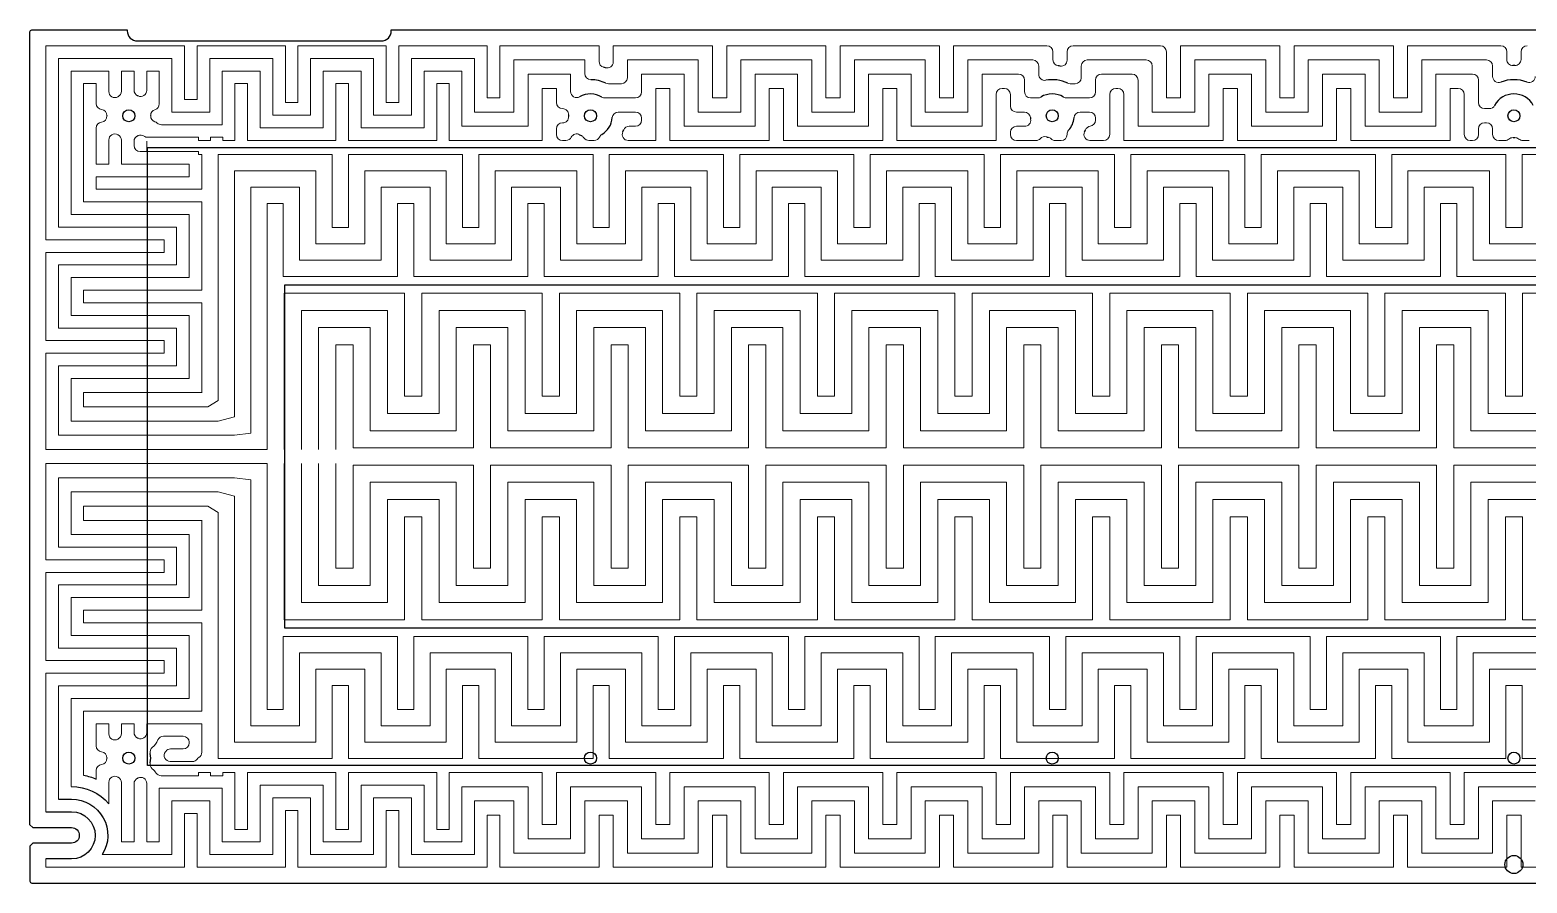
# Model space of a CAD drawing. Header units: millimetres. Extents: x -2003 to 8583, y -2734 to 1824.
# Drawn here: x 2247 to 2992, y 1179 to 1604 of the extents above; entities that cross this region are included whole.
import ezdxf

# ---------------------------------------------------------------- set-up
doc = ezdxf.new("R2010")
doc.units = ezdxf.units.MM
doc.layers.add('参照', color=6, linetype='Continuous', lineweight=9)
doc.layers.add('发热区', color=2, linetype='Continuous')

msp = doc.modelspace()

# ---------------------------------------------------------------- linework, layer by layer
at = {"color": 7, "linetype": 'Continuous', "lineweight": 25}
for p, q in [((2426.544, 1604.178), (3545.044, 1604.178)), ((2246.544, 1208.256), (2246.544, 1603.178)), ((2246.544, 1208.256), (2248.022, 1206.778)), ((2248.022, 1199.078), (2246.544, 1197.6)), ((2246.544, 1197.6), (2246.544, 1180.178)), ((2247.544, 1179.178), (3724.044, 1179.178))]:
    msp.add_line(p, q, dxfattribs=at)
for points in [[(2246.544, 1603.178, -0.4142136), (2247.544, 1604.178), (2295.044, 1604.178), (2295.044, 1603.678, 0.4142136), (2300.044, 1598.678), (2421.544, 1598.678, 0.4142136), (2426.544, 1603.678), (2426.544, 1604.178)], [(2273.285, 1232.926, -0.0539731), (2279.566, 1230.948)], [(2267.004, 1227.238), (2267.294, 1227.238, -0.220538), (2285.847, 1218.636, -0.220538)], [(2260.723, 1220.958), (2267.294, 1220.958, -0.5893633), (2282.575, 1193.359, -0.5893633)], [(2254.442, 1214.678), (2267.294, 1214.678, -1), (2267.294, 1191.178), (2254.442, 1191.178)], [(2248.022, 1206.778), (2267.294, 1206.778, -1), (2267.294, 1199.078), (2248.022, 1199.078)]]:
    msp.add_lwpolyline(points, format="xyb", dxfattribs=at)
for centre, radius in [((2295.794, 1561.428), 3), ((2525.794, 1561.428), 3), ((2755.794, 1561.428), 3), ((2985.794, 1561.428), 3), ((2295.794, 1241.428), 3), ((2525.794, 1241.428), 3), ((2755.794, 1241.428), 3), ((2985.794, 1241.428), 3), ((2985.794, 1188.428), 4.5)]:
    msp.add_circle(centre, radius, dxfattribs=at)
for centre, radius, start, end in [((2525.794, 1561.428), 25.04, 72.78783, 75.055262), ((2755.794, 1561.428), 25.04, 80.940423, 83.140347), ((2985.794, 1561.428), 25.04, 88.910637, 91.089363), ((2525.794, 1561.428), 17.97, 64.679855, 89.549236), ((2755.794, 1561.428), 17.97, 64.655484, 100.210224), ((2985.794, 1561.428), 17.97, 68.753079, 111.246921), ((2295.794, 1561.428), 10.9, 118.654672, 119.983676), ((2295.794, 1561.428), 10.9, 64.898219, 66.171288), ((2525.794, 1561.428), 10.9, 58.767357, 119.768035), ((2755.794, 1561.428), 10.9, 58.737031, 121.262969), ((2985.794, 1561.428), 10.9, 28.034725, 151.965275), ((2295.794, 1561.428), 10.9, 179.42062, 180.57938), ((2295.794, 1561.428), 10.9, 359.42062, 0.57938), ((2525.794, 1561.428), 10.9, 177.802057, 182.197943), ((2525.794, 1561.428), 10.9, 301.347499, 355.111394), ((2755.794, 1561.428), 10.9, 184.888606, 189.318511), ((2755.794, 1561.428), 10.9, 318.529451, 355.111394), ((2295.794, 1561.428), 10.9, 240.016324, 241.345328), ((2295.794, 1561.428), 10.9, 293.828712, 295.101781), ((2525.794, 1561.428), 10.9, 240.231965, 245.178928), ((2525.794, 1561.428), 17.97, 333.62163, 336.830428), ((2755.794, 1561.428), 17.97, 333.62163, 336.970666), ((2755.794, 1561.428), 10.9, 254.48915, 259.00537), ((2985.794, 1561.428), 10.9, 267.802057, 272.197943), ((2295.794, 1241.428), 10.9, 118.654672, 119.983676), ((2295.794, 1241.428), 10.9, 64.898219, 66.171288), ((2295.794, 1241.428), 10.9, 179.42062, 180.57938), ((2295.794, 1241.428), 10.9, 347.529978, 12.470022), ((2295.794, 1241.428), 10.9, 240.016324, 241.345328), ((2295.794, 1241.428), 10.9, 293.828712, 295.101781), ((2247.544, 1180.178), 1, 180, 270)]:
    msp.add_arc(centre, radius, start, end, dxfattribs=at)
at = {"layer": '参照'}
for p, q in [((2480.562, 1570.31), (2480.562, 1596.278)), ((2480.562, 1596.278), (2530.025, 1596.278)), ((2480.562, 1596.278), (2530.025, 1596.278)), ((2530.025, 1588.52), (2530.025, 1596.278)), ((2537.091, 1596.278), (2537.091, 1588.212)), ((2537.091, 1596.278), (2586.554, 1596.278)), ((2586.554, 1596.278), (2586.554, 1570.31)), ((2593.621, 1570.31), (2593.621, 1596.278)), ((2593.621, 1596.278), (2643.084, 1596.278)), ((2643.084, 1596.278), (2643.084, 1570.31)), ((2650.15, 1570.31), (2650.15, 1596.278)), ((2650.15, 1596.278), (2699.613, 1596.278)), ((2699.613, 1596.278), (2699.613, 1570.31)), ((2706.68, 1570.31), (2706.68, 1596.278)), ((2706.68, 1596.278), (2753.143, 1596.278)), ((2766.209, 1596.278), (2809.672, 1596.278)), ((2819.739, 1570.31), (2819.739, 1596.278)), ((2819.739, 1596.278), (2869.202, 1596.278)), ((2869.202, 1596.278), (2869.202, 1570.31)), ((2876.268, 1570.31), (2876.268, 1596.278)), ((2876.268, 1596.278), (2925.731, 1596.278)), ((2925.731, 1596.278), (2925.731, 1570.31)), ((2932.797, 1570.31), (2932.797, 1596.278)), ((2932.797, 1596.278), (2979.261, 1596.278)), ((2487.628, 1563.244), (2487.628, 1589.212)), ((2487.628, 1589.212), (2522.959, 1589.212)), ((2487.628, 1589.212), (2522.959, 1589.212)), ((2522.959, 1582.397), (2522.959, 1589.212)), ((2544.157, 1589.212), (2544.157, 1580.384)), ((2544.157, 1589.212), (2579.488, 1589.212)), ((2579.488, 1589.212), (2579.488, 1563.244)), ((2600.687, 1563.244), (2600.687, 1589.212)), ((2600.687, 1589.212), (2636.018, 1589.212)), ((2636.018, 1589.212), (2636.018, 1563.244)), ((2657.216, 1563.244), (2657.216, 1589.212)), ((2657.216, 1589.212), (2692.547, 1589.212)), ((2692.547, 1589.212), (2692.547, 1563.244)), ((2713.746, 1563.244), (2713.746, 1589.212)), ((2713.746, 1589.212), (2746.077, 1589.212)), ((2756.143, 1589.267), (2756.143, 1593.278)), ((2763.209, 1593.278), (2763.209, 1589.118)), ((2773.275, 1589.212), (2802.606, 1589.212)), ((2812.672, 1593.278), (2812.672, 1570.31)), ((2826.805, 1563.244), (2826.805, 1589.212)), ((2826.805, 1589.212), (2862.136, 1589.212)), ((2862.136, 1589.212), (2862.136, 1563.244)), ((2883.334, 1563.244), (2883.334, 1589.212)), ((2883.334, 1589.212), (2918.665, 1589.212)), ((2918.665, 1589.212), (2918.665, 1563.244)), ((2939.864, 1563.244), (2939.864, 1589.212)), ((2939.864, 1589.212), (2972.195, 1589.212)), ((2982.261, 1593.278), (2982.261, 1589.463)), ((2989.327, 1589.463), (2989.327, 1593.278)), ((2494.694, 1556.177), (2494.694, 1582.146)), ((2494.694, 1582.146), (2515.893, 1582.146)), ((2494.694, 1582.146), (2515.893, 1582.146)), ((2515.893, 1573.494), (2515.893, 1582.146)), ((2551.224, 1582.146), (2551.224, 1573.314)), ((2551.224, 1582.146), (2572.422, 1582.146)), ((2572.422, 1582.146), (2572.422, 1556.177)), ((2607.753, 1556.177), (2607.753, 1582.146)), ((2607.753, 1582.146), (2628.952, 1582.146)), ((2628.952, 1582.146), (2628.952, 1556.177)), ((2664.283, 1556.177), (2664.283, 1582.146)), ((2664.283, 1582.146), (2685.481, 1582.146)), ((2685.481, 1582.146), (2685.481, 1556.177)), ((2720.812, 1556.177), (2720.812, 1582.146)), ((2720.812, 1582.146), (2739.011, 1582.146)), ((2749.077, 1582.066), (2749.077, 1586.212)), ((2770.275, 1586.212), (2770.275, 1580.38)), ((2780.341, 1582.146), (2795.54, 1582.146)), ((2805.606, 1586.212), (2805.606, 1563.244)), ((2833.871, 1556.177), (2833.871, 1582.146)), ((2833.871, 1582.146), (2855.069, 1582.146)), ((2855.069, 1582.146), (2855.069, 1556.177)), ((2890.4, 1556.177), (2890.4, 1582.146)), ((2890.4, 1582.146), (2911.599, 1582.146)), ((2911.599, 1582.146), (2911.599, 1556.177)), ((2946.93, 1556.177), (2946.93, 1582.146)), ((2946.93, 1582.146), (2965.128, 1582.146)), ((2975.195, 1586.212), (2975.195, 1580.973)), ((2501.76, 1549.111), (2501.76, 1575.08)), ((2501.76, 1575.08), (2508.826, 1575.08)), ((2501.76, 1575.08), (2508.826, 1575.08)), ((2508.826, 1567.961), (2508.826, 1575.08)), ((2541.157, 1577.384), (2534.762, 1577.384)), ((2558.29, 1575.08), (2565.356, 1575.08)), ((2558.29, 1575.08), (2558.29, 1549.111)), ((2565.356, 1575.08), (2565.356, 1549.111)), ((2614.819, 1549.111), (2614.819, 1575.08)), ((2614.819, 1575.08), (2621.885, 1575.08)), ((2621.885, 1575.08), (2621.885, 1549.111)), ((2671.349, 1549.111), (2671.349, 1575.08)), ((2671.349, 1575.08), (2678.415, 1575.08)), ((2678.415, 1575.08), (2678.415, 1549.111)), ((2730.878, 1575.08), (2731.944, 1575.08)), ((2742.011, 1573.31), (2742.011, 1579.146)), ((2767.275, 1577.38), (2764.77, 1577.38)), ((2777.341, 1579.146), (2777.341, 1573.31)), ((2787.408, 1575.08), (2788.474, 1575.08)), ((2798.54, 1579.146), (2798.54, 1556.177)), ((2840.937, 1549.111), (2840.937, 1575.08)), ((2840.937, 1575.08), (2848.003, 1575.08)), ((2848.003, 1575.08), (2848.003, 1549.111)), ((2897.467, 1549.111), (2897.467, 1575.08)), ((2897.467, 1575.08), (2904.533, 1575.08)), ((2904.533, 1575.08), (2904.533, 1549.111)), ((2953.996, 1549.111), (2953.996, 1575.08)), ((2953.996, 1575.08), (2958.062, 1575.08)), ((2968.128, 1579.146), (2968.128, 1567.961)), ((2474.281, 1570.31), (2480.562, 1570.31)), ((2548.224, 1570.314), (2533.001, 1570.314)), ((2586.554, 1570.31), (2593.621, 1570.31)), ((2643.084, 1570.31), (2650.15, 1570.31)), ((2699.613, 1570.31), (2706.68, 1570.31)), ((2727.878, 1549.111), (2727.878, 1572.08)), ((2734.944, 1566.244), (2734.944, 1572.08)), ((2748.58, 1570.31), (2745.011, 1570.31)), ((2774.341, 1570.31), (2763.007, 1570.31)), ((2784.408, 1572.08), (2784.408, 1552.111)), ((2791.474, 1572.08), (2791.474, 1549.111)), ((2812.672, 1570.31), (2819.739, 1570.31)), ((2869.202, 1570.31), (2876.268, 1570.31)), ((2925.731, 1570.31), (2932.797, 1570.31)), ((2961.062, 1572.08), (2961.062, 1552.111)), ((2468, 1563.244), (2487.628, 1563.244)), ((2511.904, 1564.961), (2511.826, 1564.961)), ((2548.224, 1563.244), (2539.643, 1563.244)), ((2551.224, 1560.244), (2551.224, 1559.177)), ((2579.488, 1563.244), (2600.687, 1563.244)), ((2636.018, 1563.244), (2657.216, 1563.244)), ((2692.547, 1563.244), (2713.746, 1563.244)), ((2741.944, 1563.244), (2737.944, 1563.244)), ((2774.341, 1563.244), (2769.643, 1563.244)), ((2777.341, 1560.244), (2777.341, 1559.177)), ((2805.606, 1563.244), (2826.805, 1563.244)), ((2862.136, 1563.244), (2883.334, 1563.244)), ((2918.665, 1563.244), (2939.864, 1563.244)), ((2971.128, 1564.961), (2973.525, 1564.961)), ((2461.718, 1556.177), (2494.694, 1556.177)), ((2508.826, 1552.111), (2508.826, 1554.895)), ((2511.904, 1557.895), (2511.826, 1557.895)), ((2548.224, 1556.177), (2545.073, 1556.177)), ((2572.422, 1556.177), (2607.753, 1556.177)), ((2628.952, 1556.177), (2664.283, 1556.177)), ((2685.481, 1556.177), (2720.812, 1556.177)), ((2734.944, 1552.111), (2734.944, 1553.177)), ((2742.077, 1556.177), (2737.944, 1556.177)), ((2763.209, 1552.223), (2763.209, 1552.111)), ((2798.54, 1556.177), (2833.871, 1556.177)), ((2855.069, 1556.177), (2890.4, 1556.177)), ((2911.599, 1556.177), (2946.93, 1556.177)), ((2968.128, 1554.895), (2968.128, 1552.111)), ((2971.128, 1557.895), (2972.195, 1557.895)), ((2975.195, 1554.895), (2975.195, 1552.111)), ((2455.437, 1549.111), (2501.76, 1549.111)), ((2513.559, 1549.111), (2511.826, 1549.111)), ((2527.596, 1549.111), (2524.97, 1549.111)), ((2544.58, 1549.111), (2558.29, 1549.111)), ((2565.356, 1549.111), (2614.819, 1549.111)), ((2621.885, 1549.111), (2671.349, 1549.111)), ((2678.415, 1549.111), (2727.878, 1549.111)), ((2747.675, 1549.111), (2737.944, 1549.111)), ((2760.209, 1549.111), (2757.298, 1549.111)), ((2781.408, 1549.111), (2774.58, 1549.111)), ((2791.474, 1549.111), (2840.937, 1549.111)), ((2848.003, 1549.111), (2897.467, 1549.111)), ((2904.533, 1549.111), (2953.996, 1549.111)), ((2964.062, 1549.111), (2965.128, 1549.111)), ((2978.195, 1549.111), (2981.376, 1549.111)), ((2990.211, 1549.111), (2993.393, 1549.111)), ((2304.691, 1254.015), (2304.691, 1258.576))]:
    msp.add_line(p, q, dxfattribs=at)
at = {"layer": '参照', "color": 3}
for p, q in [((2317.253, 1589.997), (2260.723, 1589.997)), ((2260.723, 1589.997), (2260.723, 1505.936)), ((2317.253, 1563.255), (2317.253, 1589.997)), ((2367.502, 1589.997), (2336.096, 1589.997)), ((2336.096, 1589.997), (2336.096, 1563.255)), ((2367.502, 1561.673), (2367.502, 1589.997)), ((2417.751, 1589.997), (2386.345, 1589.997)), ((2386.345, 1589.997), (2386.345, 1561.673)), ((2417.751, 1561.673), (2417.751, 1589.997)), ((2468, 1589.997), (2436.594, 1589.997)), ((2436.594, 1589.997), (2436.594, 1561.673)), ((2468, 1563.244), (2468, 1589.997)), ((2267.004, 1512.218), (2267.004, 1583.716)), ((2267.004, 1583.716), (2285.847, 1583.716)), ((2285.847, 1583.716), (2285.847, 1573.468)), ((2292.128, 1573.626), (2292.128, 1583.716)), ((2292.128, 1583.716), (2298.41, 1583.716)), ((2298.41, 1574.143), (2298.41, 1583.716)), ((2304.691, 1583.716), (2304.691, 1574.015)), ((2304.691, 1583.716), (2310.972, 1583.716)), ((2310.972, 1583.716), (2310.972, 1567.316)), ((2342.377, 1556.974), (2342.377, 1583.716)), ((2342.377, 1583.716), (2361.221, 1583.716)), ((2361.221, 1583.716), (2361.221, 1555.392)), ((2392.626, 1555.392), (2392.626, 1583.716)), ((2392.626, 1583.716), (2411.47, 1583.716)), ((2411.47, 1583.716), (2411.47, 1555.392)), ((2442.875, 1555.392), (2442.875, 1583.716)), ((2442.875, 1583.716), (2461.718, 1583.716)), ((2461.718, 1583.716), (2461.718, 1556.177)), ((2273.285, 1518.499), (2273.285, 1577.435)), ((2273.285, 1577.435), (2279.566, 1577.435)), ((2279.566, 1577.435), (2279.566, 1567.531)), ((2348.658, 1549.111), (2348.658, 1577.435)), ((2348.658, 1577.435), (2354.94, 1577.435)), ((2354.94, 1577.435), (2354.94, 1549.111)), ((2398.907, 1549.111), (2398.907, 1577.435)), ((2398.907, 1577.435), (2405.188, 1577.435)), ((2405.188, 1577.435), (2405.188, 1549.111)), ((2449.156, 1549.111), (2449.156, 1577.435)), ((2449.156, 1577.435), (2455.437, 1577.435)), ((2455.437, 1577.435), (2455.437, 1549.111)), ((2336.096, 1563.255), (2317.253, 1563.255)), ((2386.345, 1561.673), (2367.502, 1561.673)), ((2436.594, 1561.673), (2417.751, 1561.673)), ((2279.566, 1555.325), (2279.566, 1537.342)), ((2312.013, 1556.974), (2342.377, 1556.974)), ((2361.221, 1555.392), (2392.626, 1555.392)), ((2411.47, 1555.392), (2442.875, 1555.392)), ((2285.847, 1549.388), (2285.847, 1537.342)), ((2292.128, 1537.342), (2292.128, 1549.23)), ((2298.41, 1546.623), (2298.41, 1548.713)), ((2304.691, 1548.841), (2304.691, 1543.623)), ((2305.22, 1550.693), (2330.441, 1550.693)), ((2330.441, 1550.693), (2330.441, 1549.111)), ((2330.441, 1549.111), (2336.514, 1549.111)), ((2336.514, 1549.111), (2336.514, 1550.693)), ((2336.514, 1550.693), (2342.586, 1550.693)), ((2342.586, 1550.693), (2342.586, 1549.111)), ((2342.586, 1549.111), (2348.658, 1549.111)), ((2354.94, 1549.111), (2398.907, 1549.111)), ((2405.188, 1549.111), (2449.156, 1549.111)), ((2285.847, 1537.342), (2279.566, 1537.342)), ((2325.891, 1537.342), (2292.128, 1537.342)), ((2330.441, 1543.623), (2301.41, 1543.623)), ((2325.891, 1531.061), (2325.891, 1537.342)), ((2330.441, 1542.045), (2330.441, 1543.623)), ((2332.172, 1542.045), (2330.441, 1542.045)), ((2332.172, 1524.78), (2332.172, 1542.045)), ((2279.566, 1531.061), (2279.566, 1524.78)), ((2279.566, 1531.061), (2325.891, 1531.061)), ((2279.566, 1524.78), (2332.172, 1524.78)), ((2332.172, 1518.499), (2273.285, 1518.499)), ((2332.172, 1474.531), (2332.172, 1518.499)), ((2325.891, 1512.218), (2267.004, 1512.218)), ((2325.891, 1480.812), (2325.891, 1512.218)), ((2260.723, 1505.936), (2319.61, 1505.936)), ((2319.61, 1505.936), (2319.61, 1487.093)), ((2319.61, 1487.093), (2260.723, 1487.093)), ((2260.723, 1487.093), (2260.723, 1455.688)), ((2267.004, 1461.969), (2267.004, 1480.812)), ((2267.004, 1480.812), (2325.891, 1480.812)), ((2273.285, 1468.25), (2273.285, 1474.531)), ((2273.285, 1474.531), (2332.172, 1474.531)), ((2325.891, 1461.969), (2267.004, 1461.969)), ((2332.172, 1468.25), (2273.285, 1468.25)), ((2325.891, 1430.563), (2325.891, 1461.969)), ((2332.172, 1423.436), (2332.172, 1468.25)), ((2260.723, 1455.688), (2319.61, 1455.688)), ((2319.61, 1455.688), (2319.61, 1436.844)), ((2319.61, 1436.844), (2260.723, 1436.844)), ((2260.723, 1436.844), (2260.723, 1402.283)), ((2267.004, 1409.353), (2267.004, 1430.563)), ((2267.004, 1430.563), (2325.891, 1430.563)), ((2260.723, 1402.283), (2348.411, 1402.283)), ((2340.291, 1409.353), (2267.004, 1409.353)), ((2260.723, 1346.512), (2260.723, 1381.073)), ((2260.723, 1381.073), (2348.411, 1381.073)), ((2340.291, 1374.003), (2267.004, 1374.003)), ((2267.004, 1374.003), (2267.004, 1352.793)), ((2332.172, 1359.921), (2332.172, 1315.106)), ((2267.004, 1352.793), (2325.891, 1352.793)), ((2325.891, 1352.793), (2325.891, 1321.388)), ((2319.61, 1346.512), (2260.723, 1346.512)), ((2319.61, 1327.669), (2319.61, 1346.512)), ((2260.723, 1296.263), (2260.723, 1327.669)), ((2260.723, 1327.669), (2319.61, 1327.669)), ((2325.891, 1321.388), (2267.004, 1321.388)), ((2267.004, 1321.388), (2267.004, 1302.544)), ((2332.172, 1315.106), (2273.285, 1315.106)), ((2273.285, 1315.106), (2273.285, 1308.825)), ((2273.285, 1308.825), (2332.172, 1308.825)), ((2332.172, 1308.825), (2332.172, 1264.858)), ((2267.004, 1302.544), (2325.891, 1302.544)), ((2325.891, 1302.544), (2325.891, 1271.139)), ((2319.61, 1296.263), (2260.723, 1296.263)), ((2319.61, 1277.42), (2319.61, 1296.263)), ((2260.723, 1220.958), (2260.723, 1277.42)), ((2260.723, 1277.42), (2319.61, 1277.42)), ((2325.891, 1271.139), (2267.004, 1271.139)), ((2267.004, 1271.139), (2267.004, 1227.238)), ((2332.172, 1264.858), (2273.285, 1264.858)), ((2273.285, 1264.858), (2273.285, 1232.926)), ((2279.566, 1247.531), (2279.566, 1258.576)), ((2279.566, 1258.576), (2285.847, 1258.576)), ((2285.847, 1253.468), (2285.847, 1258.576)), ((2292.128, 1258.576), (2298.41, 1258.576)), ((2292.128, 1258.576), (2292.128, 1253.626)), ((2298.41, 1258.576), (2298.41, 1254.143)), ((2304.691, 1258.576), (2332.172, 1258.576)), ((2332.172, 1258.576), (2332.172, 1244.311)), ((2313.027, 1252.295), (2322.891, 1252.295)), ((2322.891, 1246.014), (2316.639, 1246.014)), ((2325.891, 1249.295), (2325.891, 1249.014)), ((2327.441, 1239.733), (2316.428, 1239.733)), ((2279.566, 1230.948), (2279.566, 1235.325)), ((2311.901, 1232.663), (2330.441, 1232.663)), ((2330.441, 1232.663), (2330.441, 1234.245)), ((2330.441, 1234.245), (2336.514, 1234.245)), ((2336.514, 1234.245), (2336.514, 1232.663)), ((2336.514, 1232.663), (2342.586, 1232.663)), ((2342.586, 1232.663), (2342.586, 1234.245)), ((2342.586, 1234.245), (2348.658, 1234.245)), ((2348.658, 1234.245), (2348.658, 1205.921)), ((2354.94, 1205.921), (2354.94, 1234.245)), ((2354.94, 1234.245), (2398.907, 1234.245)), ((2398.907, 1234.245), (2398.907, 1205.921)), ((2405.188, 1205.921), (2405.188, 1234.245)), ((2405.188, 1234.245), (2449.156, 1234.245)), ((2449.156, 1234.245), (2449.156, 1205.921)), ((2455.437, 1205.921), (2455.437, 1234.245)), ((2285.847, 1218.636), (2285.847, 1229.388)), ((2292.128, 1229.23), (2292.128, 1199.64)), ((2298.41, 1228.713), (2298.41, 1199.64)), ((2304.691, 1199.64), (2304.691, 1228.841)), ((2310.972, 1199.64), (2310.972, 1226.382)), ((2310.972, 1226.382), (2342.377, 1226.382)), ((2342.377, 1226.382), (2342.377, 1199.64)), ((2361.221, 1199.64), (2361.221, 1227.964)), ((2361.221, 1227.964), (2392.626, 1227.964)), ((2392.626, 1227.964), (2392.626, 1199.64)), ((2411.47, 1199.64), (2411.47, 1227.964)), ((2411.47, 1227.964), (2442.875, 1227.964)), ((2442.875, 1227.964), (2442.875, 1199.64)), ((2461.718, 1199.64), (2461.718, 1227.179)), ((2336.096, 1220.101), (2317.253, 1220.101)), ((2317.253, 1220.101), (2317.253, 1193.359)), ((2336.096, 1193.359), (2336.096, 1220.101)), ((2386.345, 1221.683), (2367.502, 1221.683)), ((2367.502, 1221.683), (2367.502, 1193.359)), ((2386.345, 1193.359), (2386.345, 1221.683)), ((2436.594, 1221.683), (2417.751, 1221.683)), ((2417.751, 1221.683), (2417.751, 1193.359)), ((2436.594, 1193.359), (2436.594, 1221.683)), ((2468, 1220.113), (2468, 1193.359)), ((2348.658, 1205.921), (2354.94, 1205.921)), ((2398.907, 1205.921), (2405.188, 1205.921)), ((2449.156, 1205.921), (2455.437, 1205.921)), ((2317.253, 1193.359), (2282.575, 1193.359)), ((2292.128, 1199.64), (2298.41, 1199.64)), ((2304.691, 1199.64), (2310.972, 1199.64)), ((2367.502, 1193.359), (2336.096, 1193.359)), ((2342.377, 1199.64), (2361.221, 1199.64)), ((2417.751, 1193.359), (2386.345, 1193.359)), ((2392.626, 1199.64), (2411.47, 1199.64)), ((2468, 1193.359), (2436.594, 1193.359)), ((2442.875, 1199.64), (2461.718, 1199.64))]:
    msp.add_line(p, q, dxfattribs=at)
for points in [[(2474.281, 1570.31), (2474.281, 1596.278), (2430.313, 1596.278), (2430.313, 1567.954), (2424.032, 1567.954), (2424.032, 1596.278), (2380.064, 1596.278), (2380.064, 1567.954), (2373.783, 1567.954), (2373.783, 1596.278), (2329.815, 1596.278), (2329.815, 1569.536), (2323.534, 1569.536), (2323.534, 1596.278), (2254.442, 1596.278), (2254.442, 1499.655), (2313.329, 1499.655), (2313.329, 1493.374), (2254.442, 1493.374), (2254.442, 1449.406), (2313.329, 1449.406), (2313.329, 1443.125), (2254.442, 1443.125), (2254.442, 1395.213), (2364.65, 1395.213)], [(2332.172, 1423.493), (2273.285, 1423.493), (2273.285, 1416.423), (2335.199, 1416.423)], [(2254.442, 1214.678), (2254.442, 1283.701), (2313.329, 1283.701), (2313.329, 1289.982), (2254.442, 1289.982), (2254.442, 1333.95), (2313.329, 1333.95), (2313.329, 1340.231), (2254.442, 1340.231), (2254.442, 1388.143), (2364.65, 1388.143)], [(2332.172, 1359.863), (2273.285, 1359.863), (2273.285, 1366.933), (2335.199, 1366.933)], [(2474.281, 1213.046), (2474.281, 1187.078), (2430.313, 1187.078), (2430.313, 1215.402), (2424.032, 1215.402), (2424.032, 1187.078), (2380.064, 1187.078), (2380.064, 1215.402), (2373.783, 1215.402), (2373.783, 1187.078), (2329.815, 1187.078), (2329.815, 1213.82), (2323.534, 1213.82), (2323.534, 1187.078), (2254.442, 1187.078), (2254.442, 1191.178)]]:
    msp.add_lwpolyline(points, dxfattribs=at)
at = {"layer": '参照'}
for points in [[(3046.688, 1542.045), (2989.852, 1542.045), (2989.852, 1505.712), (2981.732, 1505.712), (2981.732, 1542.045), (2924.896, 1542.045), (2924.896, 1505.712), (2916.776, 1505.712), (2916.776, 1542.045), (2859.94, 1542.045), (2859.94, 1505.712), (2851.82, 1505.712), (2851.82, 1542.045), (2794.984, 1542.045), (2794.984, 1505.712), (2786.864, 1505.712), (2786.864, 1542.045), (2730.028, 1542.045), (2730.028, 1505.712), (2721.908, 1505.712), (2721.908, 1542.045), (2665.072, 1542.045), (2665.072, 1505.712), (2656.952, 1505.712), (2656.952, 1542.045), (2600.115, 1542.045), (2600.115, 1505.712), (2591.996, 1505.712), (2591.996, 1542.045), (2535.159, 1542.045), (2535.159, 1505.712), (2527.04, 1505.712), (2527.04, 1542.045), (2470.203, 1542.045), (2470.203, 1505.712), (2462.084, 1505.712), (2462.084, 1542.045), (2405.247, 1542.045), (2405.247, 1505.712), (2397.128, 1505.712), (2397.128, 1542.045), (2340.291, 1542.045), (2340.291, 1419.573), (2335.199, 1416.423)], [(2340.291, 1409.353), (2348.411, 1411.453), (2348.411, 1533.925), (2389.008, 1533.925), (2389.008, 1497.592), (2413.367, 1497.592), (2413.367, 1533.925), (2453.964, 1533.925), (2453.964, 1497.592), (2478.323, 1497.592), (2478.323, 1533.925), (2518.92, 1533.925), (2518.92, 1497.592), (2543.279, 1497.592), (2543.279, 1533.925), (2583.876, 1533.925), (2583.876, 1497.592), (2608.235, 1497.592), (2608.235, 1533.925), (2648.832, 1533.925), (2648.832, 1497.592), (2673.191, 1497.592), (2673.191, 1533.925), (2713.789, 1533.925), (2713.789, 1497.592), (2738.147, 1497.592), (2738.147, 1533.925), (2778.745, 1533.925), (2778.745, 1497.592), (2803.103, 1497.592), (2803.103, 1533.925), (2843.701, 1533.925), (2843.701, 1497.592), (2868.059, 1497.592), (2868.059, 1533.925), (2908.657, 1533.925), (2908.657, 1497.592), (2933.015, 1497.592), (2933.015, 1533.925), (2973.613, 1533.925), (2973.613, 1497.592), (2997.971, 1497.592)], [(2348.411, 1402.283), (2356.53, 1403.333), (2356.53, 1525.806), (2380.889, 1525.806), (2380.889, 1489.473), (2421.486, 1489.473), (2421.486, 1525.806), (2445.845, 1525.806), (2445.845, 1489.473), (2486.442, 1489.473), (2486.442, 1525.806), (2510.801, 1525.806), (2510.801, 1489.473), (2551.398, 1489.473), (2551.398, 1525.806), (2575.757, 1525.806), (2575.757, 1489.473), (2616.354, 1489.473), (2616.354, 1525.806), (2640.713, 1525.806), (2640.713, 1489.473), (2681.311, 1489.473), (2681.311, 1525.806), (2705.669, 1525.806), (2705.669, 1489.473), (2746.267, 1489.473), (2746.267, 1525.806), (2770.625, 1525.806), (2770.625, 1489.473), (2811.223, 1489.473), (2811.223, 1525.806), (2835.581, 1525.806), (2835.581, 1489.473), (2876.179, 1489.473), (2876.179, 1525.806), (2900.537, 1525.806), (2900.537, 1489.473), (2941.135, 1489.473), (2941.135, 1525.806), (2965.493, 1525.806), (2965.493, 1489.473), (3006.091, 1489.473)], [(2364.65, 1395.213), (2364.65, 1517.686), (2372.769, 1517.686), (2372.769, 1481.353), (2429.606, 1481.353), (2429.606, 1517.686), (2437.725, 1517.686), (2437.725, 1481.353), (2494.562, 1481.353), (2494.562, 1517.686), (2502.681, 1517.686), (2502.681, 1481.353), (2559.518, 1481.353), (2559.518, 1517.686), (2567.637, 1517.686), (2567.637, 1481.353), (2624.474, 1481.353), (2624.474, 1517.686), (2632.593, 1517.686), (2632.593, 1481.353), (2689.43, 1481.353), (2689.43, 1517.686), (2697.55, 1517.686), (2697.55, 1481.353), (2754.386, 1481.353), (2754.386, 1517.686), (2762.506, 1517.686), (2762.506, 1481.353), (2819.342, 1481.353), (2819.342, 1517.686), (2827.462, 1517.686), (2827.462, 1481.353), (2884.298, 1481.353), (2884.298, 1517.686), (2892.418, 1517.686), (2892.418, 1481.353), (2949.254, 1481.353), (2949.254, 1517.686), (2957.374, 1517.686), (2957.374, 1481.353), (3014.21, 1481.353)], [(3050.046, 1473.003), (2990.074, 1473.003), (2990.074, 1421.664), (2981.506, 1421.664), (2981.506, 1473.003), (2921.534, 1473.003), (2921.534, 1421.664), (2912.967, 1421.664), (2912.967, 1473.003), (2852.994, 1473.003), (2852.994, 1421.664), (2844.427, 1421.664), (2844.427, 1473.003), (2784.455, 1473.003), (2784.455, 1421.664), (2775.887, 1421.664), (2775.887, 1473.003), (2715.915, 1473.003), (2715.915, 1421.664), (2707.348, 1421.664), (2707.348, 1473.003), (2647.376, 1473.003), (2647.376, 1421.664), (2638.808, 1421.664), (2638.808, 1473.003), (2578.836, 1473.003), (2578.836, 1421.664), (2570.269, 1421.664), (2570.269, 1473.003), (2510.297, 1473.003), (2510.297, 1421.664), (2501.729, 1421.664), (2501.729, 1473.003), (2441.757, 1473.003), (2441.757, 1421.664), (2433.189, 1421.664), (2433.189, 1473.003), (2373.217, 1473.003), (2373.217, 1395.211)], [(2998.641, 1413.097), (2972.939, 1413.097), (2972.939, 1464.436), (2930.101, 1464.436), (2930.101, 1413.097), (2904.399, 1413.097), (2904.399, 1464.436), (2861.562, 1464.436), (2861.562, 1413.097), (2835.86, 1413.097), (2835.86, 1464.436), (2793.022, 1464.436), (2793.022, 1413.097), (2767.32, 1413.097), (2767.32, 1464.436), (2724.483, 1464.436), (2724.483, 1413.097), (2698.78, 1413.097), (2698.78, 1464.436), (2655.943, 1464.436), (2655.943, 1413.097), (2630.241, 1413.097), (2630.241, 1464.436), (2587.404, 1464.436), (2587.404, 1413.097), (2561.701, 1413.097), (2561.701, 1464.436), (2518.864, 1464.436), (2518.864, 1413.097), (2493.162, 1413.097), (2493.162, 1464.436), (2450.324, 1464.436), (2450.324, 1413.097), (2424.622, 1413.097), (2424.622, 1464.436), (2381.785, 1464.436), (2381.785, 1395.211)], [(3007.209, 1404.529), (2964.371, 1404.529), (2964.371, 1455.868), (2938.669, 1455.868), (2938.669, 1404.529), (2895.832, 1404.529), (2895.832, 1455.868), (2870.129, 1455.868), (2870.129, 1404.529), (2827.292, 1404.529), (2827.292, 1455.868), (2801.59, 1455.868), (2801.59, 1404.529), (2758.753, 1404.529), (2758.753, 1455.868), (2733.05, 1455.868), (2733.05, 1404.529), (2690.213, 1404.529), (2690.213, 1455.868), (2664.511, 1455.868), (2664.511, 1404.529), (2621.673, 1404.529), (2621.673, 1455.868), (2595.971, 1455.868), (2595.971, 1404.529), (2553.134, 1404.529), (2553.134, 1455.868), (2527.431, 1455.868), (2527.431, 1404.529), (2484.594, 1404.529), (2484.594, 1455.868), (2458.892, 1455.868), (2458.892, 1404.529), (2416.055, 1404.529), (2416.055, 1455.868), (2390.352, 1455.868), (2390.352, 1395.211)], [(2398.92, 1395.211), (2398.92, 1447.301), (2407.487, 1447.301), (2407.487, 1395.962), (2467.459, 1395.962), (2467.459, 1447.301), (2476.027, 1447.301), (2476.027, 1395.962), (2535.999, 1395.962), (2535.999, 1447.301), (2544.566, 1447.301), (2544.566, 1395.962), (2604.538, 1395.962), (2604.538, 1447.301), (2613.106, 1447.301), (2613.106, 1395.962), (2673.078, 1395.962), (2673.078, 1447.301), (2681.645, 1447.301), (2681.645, 1395.962), (2741.618, 1395.962), (2741.618, 1447.301), (2750.185, 1447.301), (2750.185, 1395.962), (2810.157, 1395.962), (2810.157, 1447.301), (2818.725, 1447.301), (2818.725, 1395.962), (2878.697, 1395.962), (2878.697, 1447.301), (2887.264, 1447.301), (2887.264, 1395.962), (2947.236, 1395.962), (2947.236, 1447.301), (2955.804, 1447.301), (2955.804, 1395.962), (3015.776, 1395.962)], [(2364.65, 1388.143), (2364.65, 1265.67), (2372.769, 1265.67), (2372.769, 1302.003), (2429.606, 1302.003), (2429.606, 1265.67), (2437.725, 1265.67), (2437.725, 1302.003), (2494.562, 1302.003), (2494.562, 1265.67), (2502.681, 1265.67), (2502.681, 1302.003), (2559.518, 1302.003), (2559.518, 1265.67), (2567.637, 1265.67), (2567.637, 1302.003), (2624.474, 1302.003), (2624.474, 1265.67), (2632.593, 1265.67), (2632.593, 1302.003), (2689.43, 1302.003), (2689.43, 1265.67), (2697.55, 1265.67), (2697.55, 1302.003), (2754.386, 1302.003), (2754.386, 1265.67), (2762.506, 1265.67), (2762.506, 1302.003), (2819.342, 1302.003), (2819.342, 1265.67), (2827.462, 1265.67), (2827.462, 1302.003), (2884.298, 1302.003), (2884.298, 1265.67), (2892.418, 1265.67), (2892.418, 1302.003), (2949.254, 1302.003), (2949.254, 1265.67), (2957.374, 1265.67), (2957.374, 1302.003), (3014.21, 1302.003)], [(3050.046, 1310.353), (2990.074, 1310.353), (2990.074, 1361.692), (2981.506, 1361.692), (2981.506, 1310.353), (2921.534, 1310.353), (2921.534, 1361.692), (2912.967, 1361.692), (2912.967, 1310.353), (2852.994, 1310.353), (2852.994, 1361.692), (2844.427, 1361.692), (2844.427, 1310.353), (2784.455, 1310.353), (2784.455, 1361.692), (2775.887, 1361.692), (2775.887, 1310.353), (2715.915, 1310.353), (2715.915, 1361.692), (2707.348, 1361.692), (2707.348, 1310.353), (2647.376, 1310.353), (2647.376, 1361.692), (2638.808, 1361.692), (2638.808, 1310.353), (2578.836, 1310.353), (2578.836, 1361.692), (2570.269, 1361.692), (2570.269, 1310.353), (2510.297, 1310.353), (2510.297, 1361.692), (2501.729, 1361.692), (2501.729, 1310.353), (2441.757, 1310.353), (2441.757, 1361.692), (2433.189, 1361.692), (2433.189, 1310.353), (2373.217, 1310.353), (2373.217, 1388.145)], [(2998.641, 1370.259), (2972.939, 1370.259), (2972.939, 1318.921), (2930.101, 1318.921), (2930.101, 1370.259), (2904.399, 1370.259), (2904.399, 1318.921), (2861.562, 1318.921), (2861.562, 1370.259), (2835.86, 1370.259), (2835.86, 1318.921), (2793.022, 1318.921), (2793.022, 1370.259), (2767.32, 1370.259), (2767.32, 1318.921), (2724.483, 1318.921), (2724.483, 1370.259), (2698.78, 1370.259), (2698.78, 1318.921), (2655.943, 1318.921), (2655.943, 1370.259), (2630.241, 1370.259), (2630.241, 1318.921), (2587.404, 1318.921), (2587.404, 1370.259), (2561.701, 1370.259), (2561.701, 1318.921), (2518.864, 1318.921), (2518.864, 1370.259), (2493.162, 1370.259), (2493.162, 1318.921), (2450.324, 1318.921), (2450.324, 1370.259), (2424.622, 1370.259), (2424.622, 1318.921), (2381.785, 1318.921), (2381.785, 1388.145)], [(3007.209, 1378.827), (2964.371, 1378.827), (2964.371, 1327.488), (2938.669, 1327.488), (2938.669, 1378.827), (2895.832, 1378.827), (2895.832, 1327.488), (2870.129, 1327.488), (2870.129, 1378.827), (2827.292, 1378.827), (2827.292, 1327.488), (2801.59, 1327.488), (2801.59, 1378.827), (2758.753, 1378.827), (2758.753, 1327.488), (2733.05, 1327.488), (2733.05, 1378.827), (2690.213, 1378.827), (2690.213, 1327.488), (2664.511, 1327.488), (2664.511, 1378.827), (2621.673, 1378.827), (2621.673, 1327.488), (2595.971, 1327.488), (2595.971, 1378.827), (2553.134, 1378.827), (2553.134, 1327.488), (2527.431, 1327.488), (2527.431, 1378.827), (2484.594, 1378.827), (2484.594, 1327.488), (2458.892, 1327.488), (2458.892, 1378.827), (2416.055, 1378.827), (2416.055, 1327.488), (2390.352, 1327.488), (2390.352, 1388.145)], [(2398.92, 1388.145), (2398.92, 1336.055), (2407.487, 1336.055), (2407.487, 1387.394), (2467.459, 1387.394), (2467.459, 1336.055), (2476.027, 1336.055), (2476.027, 1387.394), (2535.999, 1387.394), (2535.999, 1336.055), (2544.566, 1336.055), (2544.566, 1387.394), (2604.538, 1387.394), (2604.538, 1336.055), (2613.106, 1336.055), (2613.106, 1387.394), (2673.078, 1387.394), (2673.078, 1336.055), (2681.645, 1336.055), (2681.645, 1387.394), (2741.618, 1387.394), (2741.618, 1336.055), (2750.185, 1336.055), (2750.185, 1387.394), (2810.157, 1387.394), (2810.157, 1336.055), (2818.725, 1336.055), (2818.725, 1387.394), (2878.697, 1387.394), (2878.697, 1336.055), (2887.264, 1336.055), (2887.264, 1387.394), (2947.236, 1387.394), (2947.236, 1336.055), (2955.804, 1336.055), (2955.804, 1387.394), (3015.776, 1387.394)], [(2348.411, 1381.073), (2356.53, 1380.023), (2356.53, 1257.55), (2380.889, 1257.55), (2380.889, 1293.884), (2421.486, 1293.884), (2421.486, 1257.55), (2445.845, 1257.55), (2445.845, 1293.884), (2486.442, 1293.884), (2486.442, 1257.55), (2510.801, 1257.55), (2510.801, 1293.884), (2551.398, 1293.884), (2551.398, 1257.55), (2575.757, 1257.55), (2575.757, 1293.884), (2616.354, 1293.884), (2616.354, 1257.55), (2640.713, 1257.55), (2640.713, 1293.884), (2681.311, 1293.884), (2681.311, 1257.55), (2705.669, 1257.55), (2705.669, 1293.884), (2746.267, 1293.884), (2746.267, 1257.55), (2770.625, 1257.55), (2770.625, 1293.884), (2811.223, 1293.884), (2811.223, 1257.55), (2835.581, 1257.55), (2835.581, 1293.884), (2876.179, 1293.884), (2876.179, 1257.55), (2900.537, 1257.55), (2900.537, 1293.884), (2941.135, 1293.884), (2941.135, 1257.55), (2965.493, 1257.55), (2965.493, 1293.884), (3006.091, 1293.884)], [(2340.291, 1374.003), (2348.411, 1371.903), (2348.411, 1249.431), (2389.008, 1249.431), (2389.008, 1285.764), (2413.367, 1285.764), (2413.367, 1249.431), (2453.964, 1249.431), (2453.964, 1285.764), (2478.323, 1285.764), (2478.323, 1249.431), (2518.92, 1249.431), (2518.92, 1285.764), (2543.279, 1285.764), (2543.279, 1249.431), (2583.876, 1249.431), (2583.876, 1285.764), (2608.235, 1285.764), (2608.235, 1249.431), (2648.832, 1249.431), (2648.832, 1285.764), (2673.191, 1285.764), (2673.191, 1249.431), (2713.789, 1249.431), (2713.789, 1285.764), (2738.147, 1285.764), (2738.147, 1249.431), (2778.745, 1249.431), (2778.745, 1285.764), (2803.103, 1285.764), (2803.103, 1249.431), (2843.701, 1249.431), (2843.701, 1285.764), (2868.059, 1285.764), (2868.059, 1249.431), (2908.657, 1249.431), (2908.657, 1285.764), (2933.015, 1285.764), (2933.015, 1249.431), (2973.613, 1249.431), (2973.613, 1285.764), (2997.971, 1285.764)], [(3046.688, 1241.311), (2989.852, 1241.311), (2989.852, 1277.645), (2981.732, 1277.645), (2981.732, 1241.311), (2924.896, 1241.311), (2924.896, 1277.645), (2916.776, 1277.645), (2916.776, 1241.311), (2859.94, 1241.311), (2859.94, 1277.645), (2851.82, 1277.645), (2851.82, 1241.311), (2794.984, 1241.311), (2794.984, 1277.645), (2786.864, 1277.645), (2786.864, 1241.311), (2730.028, 1241.311), (2730.028, 1277.645), (2721.908, 1277.645), (2721.908, 1241.311), (2665.072, 1241.311), (2665.072, 1277.645), (2656.952, 1277.645), (2656.952, 1241.311), (2600.115, 1241.311), (2600.115, 1277.645), (2591.996, 1277.645), (2591.996, 1241.311), (2535.159, 1241.311), (2535.159, 1277.645), (2527.04, 1277.645), (2527.04, 1241.311), (2470.203, 1241.311), (2470.203, 1277.645), (2462.084, 1277.645), (2462.084, 1241.311), (2405.247, 1241.311), (2405.247, 1277.645), (2397.128, 1277.645), (2397.128, 1241.311), (2340.291, 1241.311), (2340.291, 1363.783), (2335.199, 1366.933)], [(2455.437, 1234.245), (2501.76, 1234.245), (2501.76, 1208.277), (2508.826, 1208.277), (2508.826, 1234.245), (2558.29, 1234.245), (2558.29, 1208.277), (2565.356, 1208.277), (2565.356, 1234.245), (2614.819, 1234.245), (2614.819, 1208.277), (2621.885, 1208.277), (2621.885, 1234.245), (2671.349, 1234.245), (2671.349, 1208.277), (2678.415, 1208.277), (2678.415, 1234.245), (2727.878, 1234.245), (2727.878, 1208.277), (2734.944, 1208.277), (2734.944, 1234.245), (2784.408, 1234.245), (2784.408, 1208.277), (2791.474, 1208.277), (2791.474, 1234.245), (2840.937, 1234.245), (2840.937, 1208.277), (2848.003, 1208.277), (2848.003, 1234.245), (2897.467, 1234.245), (2897.467, 1208.277), (2904.533, 1208.277), (2904.533, 1234.245), (2953.996, 1234.245), (2953.996, 1208.277), (2961.062, 1208.277), (2961.062, 1234.245), (3010.525, 1234.245)], [(2461.718, 1227.179), (2494.694, 1227.179), (2494.694, 1201.21), (2515.893, 1201.21), (2515.893, 1227.179), (2551.224, 1227.179), (2551.224, 1201.21), (2572.422, 1201.21), (2572.422, 1227.179), (2607.753, 1227.179), (2607.753, 1201.21), (2628.952, 1201.21), (2628.952, 1227.179), (2664.283, 1227.179), (2664.283, 1201.21), (2685.481, 1201.21), (2685.481, 1227.179), (2720.812, 1227.179), (2720.812, 1201.21), (2742.011, 1201.21), (2742.011, 1227.179), (2777.341, 1227.179), (2777.341, 1201.21), (2798.54, 1201.21), (2798.54, 1227.179), (2833.871, 1227.179), (2833.871, 1201.21), (2855.069, 1201.21), (2855.069, 1227.179), (2890.4, 1227.179), (2890.4, 1201.21), (2911.599, 1201.21), (2911.599, 1227.179), (2946.93, 1227.179), (2946.93, 1201.21), (2968.128, 1201.21), (2968.128, 1227.179), (3003.459, 1227.179)], [(2468, 1220.113), (2487.628, 1220.113), (2487.628, 1194.144), (2522.959, 1194.144), (2522.959, 1220.113), (2544.157, 1220.113), (2544.157, 1194.144), (2579.488, 1194.144), (2579.488, 1220.113), (2600.687, 1220.113), (2600.687, 1194.144), (2636.018, 1194.144), (2636.018, 1220.113), (2657.216, 1220.113), (2657.216, 1194.144), (2692.547, 1194.144), (2692.547, 1220.113), (2713.746, 1220.113), (2713.746, 1194.144), (2749.077, 1194.144), (2749.077, 1220.113), (2770.275, 1220.113), (2770.275, 1194.144), (2805.606, 1194.144), (2805.606, 1220.113), (2826.805, 1220.113), (2826.805, 1194.144), (2862.136, 1194.144), (2862.136, 1220.113), (2883.334, 1220.113), (2883.334, 1194.144), (2918.665, 1194.144), (2918.665, 1220.113), (2939.864, 1220.113), (2939.864, 1194.144), (2975.195, 1194.144), (2975.195, 1220.113), (2996.393, 1220.113)], [(2474.281, 1213.046), (2480.562, 1213.046), (2480.562, 1187.078), (2530.025, 1187.078), (2530.025, 1213.046), (2537.091, 1213.046), (2537.091, 1187.078), (2586.554, 1187.078), (2586.554, 1213.046), (2593.621, 1213.046), (2593.621, 1187.078), (2643.084, 1187.078), (2643.084, 1213.046), (2650.15, 1213.046), (2650.15, 1187.078), (2699.613, 1187.078), (2699.613, 1213.046), (2706.68, 1213.046), (2706.68, 1187.078), (2756.143, 1187.078), (2756.143, 1213.046), (2763.209, 1213.046), (2763.209, 1187.078), (2812.672, 1187.078), (2812.672, 1213.046), (2819.739, 1213.046), (2819.739, 1187.078), (2869.202, 1187.078), (2869.202, 1213.046), (2876.268, 1213.046), (2876.268, 1187.078), (2925.731, 1187.078), (2925.731, 1213.046), (2932.797, 1213.046), (2932.797, 1187.078), (2982.261, 1187.078), (2982.261, 1213.046), (2989.327, 1213.046), (2989.327, 1187.078), (3038.79, 1187.078)]]:
    msp.add_lwpolyline(points, dxfattribs=at)
for centre, radius, start, end in [((2753.143, 1593.278), 3, 0, 90), ((2766.209, 1593.278), 3, 90, 180), ((2809.672, 1593.278), 3, 0, 90), ((2979.261, 1593.278), 3, 0, 90), ((2992.327, 1593.278), 3, 90, 180), ((2533.025, 1588.52), 3, 180, 255.055262), ((2746.077, 1586.212), 3, 0, 90), ((2759.143, 1589.267), 3, 180, 263.140347), ((2760.209, 1589.118), 3, 260.940423, 0), ((2773.275, 1586.212), 3, 90, 180), ((2802.606, 1586.212), 3, 0, 90), ((2972.195, 1586.212), 3, 0, 90), ((2985.261, 1589.463), 3, 180, 271.089363), ((2986.327, 1589.463), 3, 268.910637, 0), ((2525.959, 1582.397), 3, 180, 269.549236), ((2534.091, 1588.212), 3, 252.78783, 0), ((2739.011, 1579.146), 3, 0, 90), ((2752.077, 1582.066), 3, 180, 280.210224), ((2780.341, 1579.146), 3, 90, 180), ((2795.54, 1579.146), 3, 0, 90), ((2965.128, 1579.146), 3, 0, 90), ((2289.128, 1573.626), 3, 298.654672, 0), ((2301.41, 1574.143), 3, 180, 246.171288), ((2301.691, 1574.015), 3, 244.898219, 360), ((2534.762, 1580.384), 3, 244.679855, 270), ((2541.157, 1580.384), 3, 270, 360), ((2730.878, 1572.08), 3, 90, 180), ((2731.944, 1572.08), 3, 0, 90), ((2764.77, 1580.38), 3, 244.655484, 270), ((2767.275, 1580.38), 3, 270, 360), ((2787.408, 1572.08), 3, 90, 180), ((2788.474, 1572.08), 3, 0, 90), ((2958.062, 1572.08), 3, 0, 90), ((2978.195, 1580.973), 3, 180, 291.246921), ((2993.393, 1580.973), 3, 248.753079, 0), ((2282.566, 1567.531), 3, 180, 263.573146), ((2288.847, 1573.468), 3, 180, 299.983676), ((2307.972, 1567.316), 3, 286.672603, 360), ((2511.826, 1567.961), 3, 180, 270), ((2518.893, 1573.494), 3, 180, 299.768035), ((2533.001, 1573.314), 3, 238.767357, 270), ((2548.224, 1573.314), 3, 270, 360), ((2737.944, 1566.244), 3, 180, 270), ((2745.011, 1573.31), 3, 180, 270), ((2748.58, 1573.31), 3, 270, 301.262969), ((2763.007, 1573.31), 3, 238.737031, 270), ((2774.341, 1573.31), 3, 270, 360), ((2971.128, 1567.961), 3, 180, 270), ((2973.525, 1567.961), 3, 270, 331.965275), ((2281.895, 1561.569), 3, 359.42062, 83.573146), ((2281.895, 1561.288), 3, 276.426854, 0.57938), ((2309.693, 1561.569), 3, 106.672603, 180.57938), ((2309.693, 1561.288), 3, 179.42062, 253.327397), ((2511.904, 1561.961), 3, 357.802057, 90), ((2511.904, 1560.895), 3, 270, 2.197943), ((2539.643, 1560.244), 3, 90, 175.111394), ((2548.224, 1560.244), 3, 0, 90), ((2548.224, 1559.177), 3, 270, 360), ((2741.944, 1560.244), 3, 4.888606, 90), ((2742.077, 1559.177), 3, 270, 9.318511), ((2769.643, 1560.244), 3, 90, 175.111394), ((2774.341, 1560.244), 3, 0, 90), ((2774.341, 1559.177), 3, 277.192352, 360), ((2282.566, 1555.325), 3, 96.426854, 180), ((2288.847, 1549.388), 3, 60.016324, 180), ((2289.128, 1549.23), 3, 360, 61.345328), ((2301.41, 1548.713), 3, 113.828712, 180), ((2301.691, 1548.841), 3, 53.969485, 115.101781), ((2305.22, 1553.693), 3, 233.969485, 270), ((2307.972, 1555.54), 3, 47.652331, 73.327397), ((2312.013, 1559.974), 3, 227.652331, 270), ((2511.826, 1554.895), 3, 90, 180), ((2511.826, 1552.111), 3, 180, 270), ((2518.893, 1549.362), 3, 60.231965, 152.732382), ((2519.959, 1548.812), 3, 33.356193, 65.178928), ((2533.025, 1549.557), 3, 121.347499, 154.8063), ((2544.58, 1552.111), 3, 153.62163, 270), ((2545.073, 1553.177), 3, 90, 156.830428), ((2737.944, 1553.177), 3, 90, 180), ((2737.944, 1552.111), 3, 180, 270), ((2760.209, 1552.111), 3, 270, 360), ((2766.209, 1552.223), 3, 138.529451, 180), ((2774.58, 1552.111), 3, 153.62163, 270), ((2775.093, 1553.225), 3, 97.192352, 156.970666), ((2781.408, 1552.111), 3, 270, 360), ((2964.062, 1552.111), 3, 180, 270), ((2965.128, 1552.111), 3, 270, 360), ((2971.128, 1554.895), 3, 90, 180), ((2972.195, 1554.895), 3, 0, 90), ((2978.195, 1552.111), 3, 180, 270), ((2513.559, 1552.111), 3, 270, 332.732382), ((2524.97, 1552.111), 3, 213.356193, 270), ((2527.596, 1552.111), 3, 270, 334.8063), ((2747.675, 1552.111), 3, 270, 317.19735), ((2752.077, 1548.034), 3, 74.48915, 137.19735), ((2753.143, 1547.783), 3, 46.164096, 79.00537), ((2757.298, 1552.111), 3, 226.164096, 270), ((2981.376, 1552.111), 3, 270, 310.346404), ((2985.261, 1547.538), 3, 87.802057, 130.346404), ((2986.327, 1547.538), 3, 49.653596, 92.197943), ((2990.211, 1552.111), 3, 229.653596, 270), ((2288.847, 1253.468), 3, 180, 299.983676), ((2289.128, 1253.626), 3, 298.654672, 0), ((2301.41, 1254.143), 3, 180, 246.171288), ((2301.691, 1254.015), 3, 244.898219, 360), ((2282.566, 1247.531), 3, 180, 263.573146), ((2309.366, 1244.429), 3, 128.684121, 192.470022), ((2301.691, 1254.015), 9.28, 308.684121, 337.395683), ((2313.027, 1249.295), 3, 90, 157.395683), ((2316.639, 1243.014), 3, 90, 143.648857), ((2282.566, 1235.325), 3, 96.426854, 180), ((2281.895, 1241.569), 3, 359.42062, 83.573146), ((2281.895, 1241.288), 3, 276.426854, 0.57938), ((2309.366, 1238.427), 3, 167.529978, 231.315879), ((2316.428, 1242.733), 3, 142.563745, 270), ((2301.691, 1254.015), 15.56, 322.563745, 323.648857), ((2288.847, 1229.388), 3, 60.016324, 180), ((2289.128, 1229.23), 3, 360, 61.345328), ((2301.41, 1228.713), 3, 113.828712, 180), ((2301.691, 1228.841), 3, 0, 115.101781), ((2301.691, 1228.841), 9.28, 33.748993, 51.315879), ((2311.901, 1235.663), 3, 213.748993, 270)]:
    msp.add_arc(centre, radius, start, end, dxfattribs=at)
at = {"layer": '参照', "color": 3}
for centre, start, end in [((2301.41, 1546.623), 180, 270), ((2322.891, 1249.295), 0, 90), ((2322.891, 1249.014), 270, 360), ((2327.441, 1242.733), 270, 323.616913), ((2332.272, 1239.174), 121.107821, 143.616913), ((2329.172, 1244.311), 301.107821, 360)]:
    msp.add_arc(centre, 3, start, end, dxfattribs=at)
at = {"layer": '发热区'}
for points in [[(2305.144, 1545.578), (3666.444, 1545.578), (3666.444, 1237.778), (2305.144, 1237.778)], [(2373.544, 1477.178), (3598.044, 1477.178), (3598.044, 1306.178), (2373.544, 1306.178)]]:
    msp.add_lwpolyline(points, close=True, dxfattribs=at)

doc.saveas('drawing.dxf')
